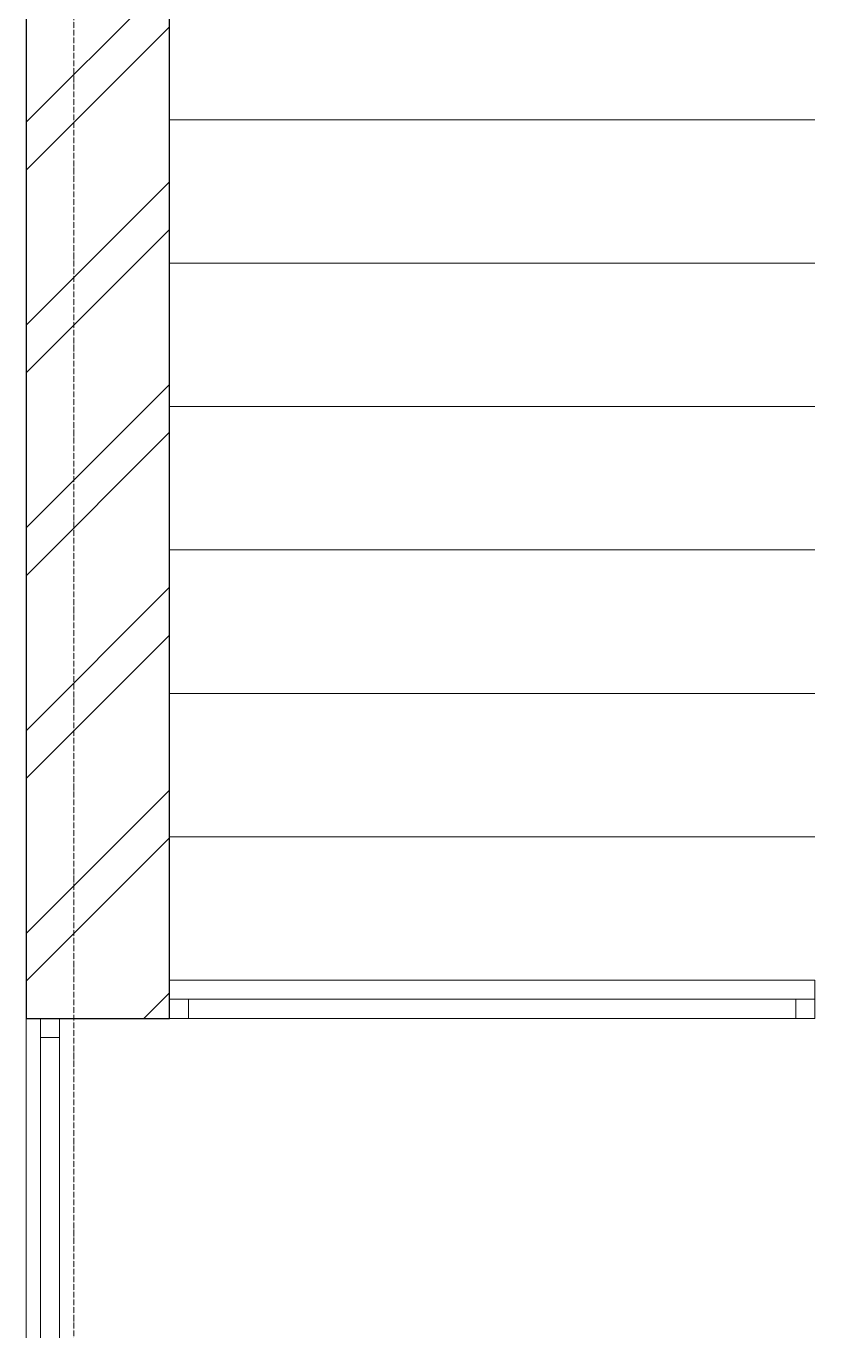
# Model space of a CAD drawing. Header units: millimetres. Extents: x -5016 to 62834, y -6019 to 88916.
# Drawn here: x 49400 to 51050, y 50366 to 53096 of the extents above; entities that cross this region are included whole.
import ezdxf

# ---------------------------------------------------------------- set-up
doc = ezdxf.new("R2010")
doc.units = ezdxf.units.MM
doc.linetypes.add('Осевая 12-2-2', pattern=[16, 12, -2, 0, -2])
for name, color, linetype, lineweight in [('A-FLOR', 9, 'Continuous', 13), ('A-GLAZ-CWMG', 8, 'Continuous', 13), ('A-WALL', 8, 'Continuous', 13), ('A-WALL-PATT', 8, 'Continuous', 13), ('S-GRID', 8, 'Continuous', 13), ('S-STRS', 9, 'Continuous', 13), ('АР_подложка', 8, 'Continuous', 13)]:
    doc.layers.add(name, color=color, linetype=linetype, lineweight=lineweight)

# ---------------------------------------------------------------- blocks, each defined once
blk = doc.blocks.new('Прямоугольный импост - Прямоугольный импост чёрный-1565337-Этаж 2 - Планировка')
at = {"layer": 'A-GLAZ-CWMG'}
for p, q in [((11598.2, 15652.6), (11638.2, 15652.6)), ((11598.2, 12612.6), (11598.2, 15652.6)), ((11638.2, 15652.6), (11638.2, 12612.6)), ((11638.2, 12612.6), (11598.2, 12612.6))]:
    blk.add_line(p, q, dxfattribs=at)
blk = doc.blocks.new('Прямоугольный импост - Прямоугольный импост чёрный-V5-Этаж 2 - Планировка')
at = {"layer": 'A-GLAZ-CWMG'}
for p, q in [((0, 20), (-40, 20)), ((-40, 20), (-40, -20)), ((-40, -20), (0, -20))]:
    blk.add_line(p, q, dxfattribs=at)
blk = doc.blocks.new('Прямоугольный импост - Прямоугольный импост чёрный-1565356-Этаж 2 - Планировка')
at = {"layer": 'A-GLAZ-CWMG'}
for p, q in [((11908.2, 15692.6), (11908.2, 15732.6)), ((11908.2, 15732.6), (13178.2, 15732.6)), ((13178.2, 15732.6), (13178.2, 15692.6)), ((13178.2, 15692.6), (11908.2, 15692.6))]:
    blk.add_line(p, q, dxfattribs=at)
blk = doc.blocks.new('Прямоугольный импост - Прямоугольный импост чёрный-1565358-Этаж 2 - Планировка')
at = {"layer": 'A-GLAZ-CWMG'}
for p, q in [((-40, -20), (-40, 20)), ((-40, 20), (0, 20)), ((0, 20), (0, -20)), ((0, -20), (-40, -20))]:
    blk.add_line(p, q, dxfattribs=at)
blk = doc.blocks.new('Прямоугольный импост - Прямоугольный импост чёрный-1565359-Этаж 2 - Планировка')
at = {"layer": 'A-GLAZ-CWMG'}
for p, q in [((0, 20), (-40, 20)), ((-40, 20), (-40, -20)), ((-40, -20), (0, -20))]:
    blk.add_line(p, q, dxfattribs=at)
blk = doc.blocks.new('АР_plan2')
at = {"layer": 'A-WALL-PATT', "lineweight": 9}
h = blk.add_hatch(dxfattribs=at)
h.set_pattern_fill('FP_1', color=256, style=0, pattern_type=2)
h.set_pattern_definition([(45, (0, 0), (-212.132, 212.132), []), (45, (0, 100), (-212.132, 212.132), [])])
h.paths.add_polyline_path([(11868.2, 15692.6), (11868.2, 18272.6), (11568.2, 18272.6), (11568.2, 15692.6)])
at = {"layer": 'A-FLOR'}
blk.add_line((11568.2, 15692.6), (11568.2, 12622.6), dxfattribs=at)
at = {"layer": 'A-WALL', "lineweight": 25}
for p, q in [((11868.2, 15692.6), (11868.2, 19972.6)), ((11568.2, 18272.6), (11568.2, 15692.6)), ((11568.2, 15692.6), (11868.2, 15692.6))]:
    blk.add_line(p, q, dxfattribs=at)
at = {"layer": 'S-GRID', "color": 251, "linetype": 'Осевая 12-2-2', "true_color": 0x646464}
blk.add_line((11668.2, 22574.8), (11668.2, -1346.2), dxfattribs=at)
at = {"layer": 'S-STRS'}
for p, q in [((11868.2, 17572.6), (13218.2, 17572.6)), ((11868.2, 17272.6), (13218.2, 17272.6)), ((11868.2, 16972.6), (13218.2, 16972.6)), ((11868.2, 16672.6), (13218.2, 16672.6)), ((11868.2, 16372.6), (13218.2, 16372.6)), ((11868.2, 16072.6), (13218.2, 16072.6)), ((11868.2, 15772.6), (13218.2, 15772.6)), ((13218.2, 15732.6), (13218.2, 15772.6))]:
    blk.add_line(p, q, dxfattribs=at)
at = {"layer": 'A-GLAZ-CWMG'}
for name, p, rotation in [('Прямоугольный импост - Прямоугольный импост чёрный-1565359-Этаж 2 - Планировка', (11868.2, 15712.6), 180), ('Прямоугольный импост - Прямоугольный импост чёрный-V5-Этаж 2 - Планировка', (11618.2, 15692.6), 90)]:
    blk.add_blockref(name, p, dxfattribs=dict(at, rotation=rotation))
for name in ['Прямоугольный импост - Прямоугольный импост чёрный-1565356-Этаж 2 - Планировка', 'Прямоугольный импост - Прямоугольный импост чёрный-1565337-Этаж 2 - Планировка']:
    blk.add_blockref(name, (0, 0), dxfattribs=at)
at = {"layer": 'A-GLAZ-CWMG', "extrusion": (0, 0, -1), "rotation": 180}
blk.add_blockref('Прямоугольный импост - Прямоугольный импост чёрный-1565358-Этаж 2 - Планировка', (-13218.2, 15712.6), dxfattribs=at)

msp = doc.modelspace()

# ---------------------------------------------------------------- block references
at = {"layer": 'АР_подложка'}
msp.add_blockref('АР_plan2', (37832, 35327), dxfattribs=at)

doc.saveas('drawing.dxf')
